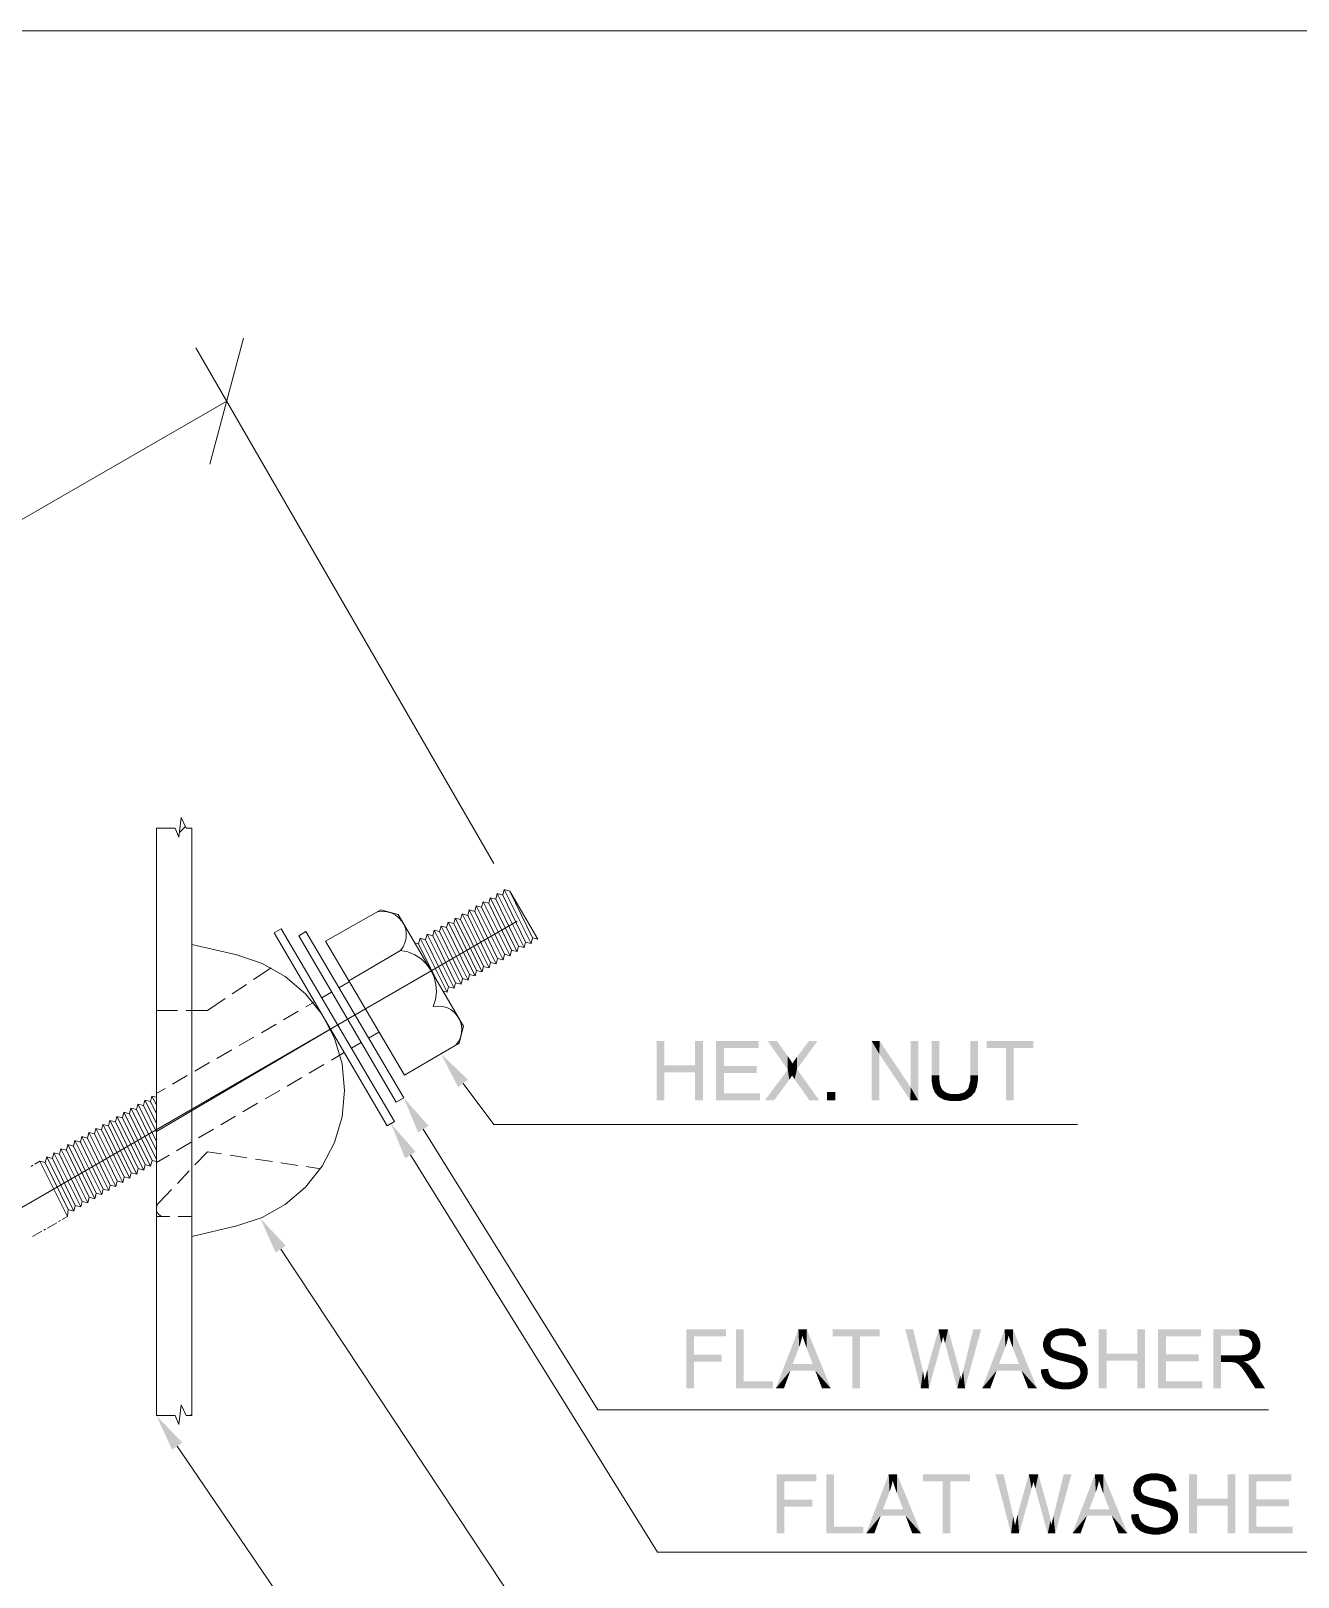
# Model space of a CAD drawing. Header units: millimetres. Extents: x 2 to 579, y 1 to 405.
# Drawn here: x 185.18 to 203.71, y 131.09 to 153.69 of the extents above; entities that cross this region are included whole.
import ezdxf

# ---------------------------------------------------------------- set-up
doc = ezdxf.new("R2010")
doc.units = ezdxf.units.MM
doc.linetypes.add('XKITLINE00', pattern=[0])
doc.layers.add('LinkedObject', color=7, linetype='Continuous', lineweight=0)

# ---------------------------------------------------------------- blocks, each defined once
blk = doc.blocks.new('*A4')
at = {"layer": 'LinkedObject'}
for color, points in [(7, [(194.441, 138.57), (194.327, 138.061), (194.327, 138.925)]), (7, [(194.441, 138.57), (194.327, 138.925), (194.441, 138.925)]), (7, [(195.005, 138.925), (194.891, 138.57), (194.891, 138.925)]), (7, [(194.891, 138.468), (194.891, 138.57), (195.005, 138.925)]), (7, [(194.891, 138.468), (195.005, 138.925), (195.005, 138.061)]), (7, [(195.311, 138.559), (195.197, 138.061), (195.197, 138.925)]), (7, [(195.311, 138.559), (195.197, 138.925), (195.311, 138.824)]), (7, [(195.821, 138.824), (195.197, 138.925), (195.821, 138.925)]), (7, [(195.311, 138.824), (195.197, 138.925), (195.821, 138.824)]), (7, [(196.088, 138.925), (196.245, 138.509), (195.951, 138.925)]), (7, [(196.245, 138.705), (196.245, 138.509), (196.088, 138.925)]), (7, [(196.38, 138.515), (196.381, 138.696), (196.679, 138.925)]), (7, [(196.679, 138.925), (196.381, 138.696), (196.555, 138.925)]), (7, [(197.472, 138.925), (197.582, 138.74), (197.472, 138.061)]), (7, [(197.582, 138.74), (197.472, 138.925), (197.59, 138.925)]), (7, [(197.582, 138.74), (197.59, 138.925), (198.035, 138.061)]), (7, [(198.035, 138.061), (197.59, 138.925), (198.043, 138.247)]), (7, [(198.152, 138.925), (198.043, 138.247), (198.043, 138.925)]), (7, [(198.152, 138.061), (198.043, 138.247), (198.152, 138.925)]), (7, [(198.461, 138.925), (198.347, 138.426), (198.347, 138.925)]), (7, [(198.461, 138.427), (198.347, 138.426), (198.461, 138.925)]), (7, [(199.026, 138.925), (198.912, 138.427), (198.912, 138.925)]), (7, [(199.026, 138.426), (198.912, 138.427), (199.026, 138.925)]), (7, [(199.151, 138.925), (199.435, 138.824), (199.151, 138.824)]), (7, [(199.549, 138.824), (199.435, 138.824), (199.151, 138.925)]), (7, [(199.549, 138.824), (199.151, 138.925), (199.835, 138.925)]), (7, [(199.435, 138.061), (199.549, 138.824), (199.549, 138.061)]), (7, [(199.435, 138.824), (199.549, 138.824), (199.435, 138.061)]), (7, [(199.549, 138.824), (199.835, 138.925), (199.835, 138.824)]), (6, [(191.57, 138.36), (191.426, 138.252), (191.176, 138.739)]), (7, [(196.27, 138.67), (196.245, 138.509), (196.245, 138.705)]), (7, [(196.304, 138.617), (196.245, 138.509), (196.27, 138.67)]), (7, [(196.314, 138.599), (196.245, 138.509), (196.304, 138.617)]), (7, [(196.245, 138.509), (196.314, 138.599), (196.38, 138.515)]), (7, [(196.328, 138.622), (196.38, 138.515), (196.314, 138.599)]), (7, [(196.362, 138.67), (196.38, 138.515), (196.328, 138.622)]), (7, [(196.381, 138.696), (196.38, 138.515), (196.362, 138.67)]), (7, [(197.472, 138.061), (197.582, 138.74), (197.582, 138.061)]), (7, [(194.441, 138.468), (194.327, 138.061), (194.441, 138.57)]), (7, [(194.327, 138.061), (194.441, 138.468), (194.441, 138.061)]), (7, [(194.441, 138.57), (194.891, 138.468), (194.441, 138.468)]), (7, [(194.891, 138.57), (194.891, 138.468), (194.441, 138.57)]), (7, [(194.891, 138.468), (195.005, 138.061), (194.891, 138.061)]), (7, [(195.311, 138.457), (195.197, 138.061), (195.311, 138.559)]), (7, [(195.311, 138.163), (195.197, 138.061), (195.311, 138.457)]), (7, [(195.789, 138.457), (195.311, 138.559), (195.789, 138.559)]), (7, [(195.311, 138.457), (195.311, 138.559), (195.789, 138.457)]), (7, [(196.245, 138.509), (196.267, 138.361), (195.911, 138.061)]), (7, [(195.911, 138.061), (196.267, 138.361), (196.048, 138.061)]), (7, [(196.38, 138.515), (196.308, 138.423), (196.245, 138.509)]), (7, [(196.267, 138.361), (196.245, 138.509), (196.273, 138.37)]), (7, [(196.273, 138.37), (196.245, 138.509), (196.294, 138.401)]), (7, [(196.294, 138.401), (196.245, 138.509), (196.308, 138.423)]), (7, [(196.308, 138.423), (196.38, 138.515), (196.317, 138.409)]), (7, [(196.317, 138.409), (196.38, 138.515), (196.335, 138.382)]), (7, [(196.335, 138.382), (196.38, 138.515), (196.344, 138.369)]), (7, [(196.344, 138.369), (196.38, 138.515), (196.561, 138.061)]), (7, [(196.561, 138.061), (196.38, 138.515), (196.703, 138.061)]), (7, [(198.461, 138.427), (198.347, 138.358), (198.347, 138.426)]), (7, [(198.461, 138.37), (198.347, 138.358), (198.461, 138.427)]), (7, [(198.461, 138.37), (198.38, 138.21), (198.347, 138.358)]), (7, [(198.347, 138.358), (198.38, 138.21), (198.363, 138.249)]), (7, [(198.471, 138.287), (198.38, 138.21), (198.461, 138.37)]), (7, [(198.885, 138.235), (199.026, 138.426), (198.996, 138.219)]), (7, [(198.912, 138.345), (199.026, 138.426), (198.885, 138.235)]), (7, [(199.026, 138.426), (198.912, 138.345), (198.912, 138.427)]), (7, [(198.996, 138.219), (199.026, 138.426), (199.011, 138.258)]), (7, [(199.011, 138.258), (199.026, 138.426), (199.026, 138.361)]), (7, [(195.197, 138.061), (195.311, 138.163), (195.841, 138.061)]), (7, [(195.841, 138.061), (195.311, 138.163), (195.841, 138.163)]), (7, [(196.941, 138.182), (196.82, 138.061), (196.82, 138.182)]), (7, [(196.941, 138.061), (196.82, 138.061), (196.941, 138.182)]), (7, [(198.043, 138.247), (198.152, 138.061), (198.035, 138.061)]), (7, [(198.38, 138.21), (198.471, 138.287), (198.482, 138.261)]), (7, [(198.492, 138.234), (198.38, 138.21), (198.482, 138.261)]), (7, [(198.492, 138.234), (198.49, 138.089), (198.38, 138.21)]), (7, [(198.38, 138.21), (198.49, 138.089), (198.396, 138.17)]), (7, [(198.396, 138.17), (198.49, 138.089), (198.451, 138.11)]), (7, [(198.528, 138.193), (198.49, 138.089), (198.492, 138.234)]), (7, [(198.49, 138.089), (198.528, 138.193), (198.554, 138.179)]), (7, [(198.579, 138.164), (198.49, 138.089), (198.554, 138.179)]), (7, [(198.579, 138.164), (198.688, 138.047), (198.49, 138.089)]), (7, [(198.641, 138.15), (198.688, 138.047), (198.579, 138.164)]), (7, [(198.688, 138.047), (198.641, 138.15), (198.678, 138.15)]), (7, [(198.741, 138.15), (198.688, 138.047), (198.678, 138.15)]), (7, [(198.688, 138.047), (198.741, 138.15), (198.751, 138.047)]), (7, [(198.89, 138.095), (198.741, 138.15), (198.831, 138.178)]), (7, [(198.852, 138.071), (198.741, 138.15), (198.89, 138.095)]), (7, [(198.751, 138.047), (198.741, 138.15), (198.852, 138.071)]), (7, [(198.858, 138.207), (198.928, 138.119), (198.831, 138.178)]), (7, [(198.831, 138.178), (198.928, 138.119), (198.89, 138.095)]), (7, [(198.996, 138.219), (198.858, 138.207), (198.885, 138.235)]), (7, [(198.982, 138.181), (198.858, 138.207), (198.996, 138.219)]), (7, [(198.928, 138.119), (198.858, 138.207), (198.982, 138.181)]), (6, [(190.992, 137.686), (190.84, 137.591), (190.631, 138.097)]), (7, [(198.49, 138.089), (198.688, 138.047), (198.528, 138.068)]), (7, [(198.528, 138.068), (198.688, 138.047), (198.628, 138.047)]), (6, [(190.805, 137.307), (190.652, 137.212), (190.443, 137.718)]), (6, [(188.907, 135.934), (188.757, 135.834), (188.534, 136.334)]), (7, [(194.876, 134.342), (194.762, 133.847), (194.762, 134.711)]), (7, [(194.876, 134.342), (194.762, 134.711), (194.876, 134.609)]), (7, [(195.344, 134.609), (194.762, 134.711), (195.344, 134.711)]), (7, [(194.876, 134.609), (194.762, 134.711), (195.344, 134.609)]), (7, [(195.602, 134.711), (195.488, 133.847), (195.488, 134.711)]), (7, [(195.602, 133.949), (195.488, 133.847), (195.602, 134.711)]), (7, [(196.401, 134.711), (196.412, 134.455), (196.069, 133.847)]), (7, [(196.412, 134.455), (196.401, 134.711), (196.427, 134.496)]), (7, [(196.427, 134.496), (196.401, 134.711), (196.45, 134.579)]), (7, [(196.45, 134.579), (196.401, 134.711), (196.459, 134.621)]), (7, [(196.524, 134.711), (196.459, 134.621), (196.401, 134.711)]), (7, [(196.459, 134.621), (196.524, 134.711), (196.469, 134.585)]), (7, [(196.469, 134.585), (196.524, 134.711), (196.5, 134.496)]), (7, [(196.5, 134.496), (196.524, 134.711), (196.52, 134.441)]), (7, [(196.52, 134.441), (196.524, 134.711), (196.61, 134.203)]), (7, [(196.61, 134.203), (196.524, 134.711), (196.646, 134.109)]), (7, [(196.646, 134.109), (196.524, 134.711), (196.876, 133.847)]), (7, [(196.903, 134.711), (197.187, 134.609), (196.903, 134.609)]), (7, [(197.301, 134.609), (197.187, 134.609), (196.903, 134.711)]), (7, [(197.301, 134.609), (196.903, 134.711), (197.587, 134.711)]), (7, [(197.187, 133.847), (197.301, 134.609), (197.301, 133.847)]), (7, [(197.187, 134.609), (197.301, 134.609), (197.187, 133.847)]), (7, [(197.301, 134.609), (197.587, 134.711), (197.587, 134.609)]), (7, [(198.079, 134.711), (198.189, 133.847), (197.962, 134.711)]), (7, [(198.21, 134.145), (198.189, 133.847), (198.079, 134.711)]), (7, [(198.45, 134.711), (198.49, 134.505), (198.285, 134.128)]), (7, [(198.285, 134.128), (198.49, 134.505), (198.308, 133.847)]), (7, [(198.49, 134.505), (198.45, 134.711), (198.495, 134.526)]), (7, [(198.495, 134.526), (198.45, 134.711), (198.509, 134.577)]), (7, [(198.509, 134.577), (198.45, 134.711), (198.516, 134.607)]), (7, [(198.588, 134.711), (198.516, 134.607), (198.45, 134.711)]), (7, [(198.516, 134.607), (198.588, 134.711), (198.518, 134.597)]), (7, [(198.518, 134.597), (198.588, 134.711), (198.532, 134.547)]), (7, [(198.532, 134.547), (198.588, 134.711), (198.544, 134.505)]), (7, [(198.544, 134.505), (198.588, 134.711), (198.711, 134.274)]), (7, [(198.711, 134.274), (198.724, 133.847), (198.544, 134.505)]), (7, [(199.072, 134.711), (198.822, 134.156), (198.957, 134.711)]), (7, [(198.836, 133.847), (198.822, 134.156), (199.072, 134.711)]), (7, [(199.416, 134.711), (199.427, 134.455), (199.084, 133.847)]), (7, [(199.427, 134.455), (199.416, 134.711), (199.442, 134.496)]), (7, [(199.442, 134.496), (199.416, 134.711), (199.465, 134.579)]), (7, [(199.465, 134.579), (199.416, 134.711), (199.474, 134.621)]), (7, [(199.539, 134.711), (199.474, 134.621), (199.416, 134.711)]), (7, [(199.474, 134.621), (199.539, 134.711), (199.484, 134.585)]), (7, [(199.484, 134.585), (199.539, 134.711), (199.515, 134.496)]), (7, [(199.515, 134.496), (199.539, 134.711), (199.535, 134.441)]), (7, [(199.535, 134.441), (199.539, 134.711), (199.626, 134.203)]), (7, [(199.626, 134.203), (199.539, 134.711), (199.661, 134.109)]), (7, [(199.661, 134.109), (199.539, 134.711), (199.891, 133.847)]), (7, [(200.014, 134.61), (199.977, 134.488), (199.996, 134.582)]), (7, [(200.111, 134.568), (199.977, 134.488), (200.014, 134.61)]), (7, [(199.996, 134.582), (199.977, 134.488), (199.977, 134.521)]), (7, [(200.087, 134.522), (199.977, 134.488), (200.111, 134.568)]), (7, [(199.977, 134.488), (200.087, 134.522), (200.087, 134.495)]), (7, [(200.033, 134.639), (200.134, 134.587), (200.014, 134.61)]), (7, [(200.014, 134.61), (200.134, 134.587), (200.111, 134.568)]), (7, [(200.087, 134.682), (200.134, 134.587), (200.033, 134.639)]), (7, [(200.158, 134.606), (200.087, 134.682), (200.123, 134.697)]), (7, [(200.134, 134.587), (200.087, 134.682), (200.158, 134.606)]), (7, [(200.158, 134.711), (200.234, 134.625), (200.123, 134.697)]), (7, [(200.123, 134.697), (200.234, 134.625), (200.158, 134.606)]), (7, [(200.237, 134.726), (200.234, 134.625), (200.158, 134.711)]), (7, [(200.281, 134.726), (200.234, 134.625), (200.237, 134.726)]), (7, [(200.234, 134.625), (200.281, 134.726), (200.285, 134.625)]), (7, [(200.281, 134.726), (200.335, 134.625), (200.285, 134.625)]), (7, [(200.414, 134.711), (200.281, 134.726), (200.329, 134.726)]), (7, [(200.45, 134.695), (200.281, 134.726), (200.414, 134.711)]), (7, [(200.41, 134.604), (200.281, 134.726), (200.45, 134.695)]), (7, [(200.335, 134.625), (200.281, 134.726), (200.41, 134.604)]), (7, [(200.45, 134.695), (200.436, 134.583), (200.41, 134.604)]), (7, [(200.487, 134.68), (200.436, 134.583), (200.45, 134.695)]), (7, [(200.436, 134.583), (200.487, 134.68), (200.461, 134.562)]), (7, [(200.461, 134.562), (200.487, 134.68), (200.563, 134.604)]), (7, [(200.563, 134.604), (200.491, 134.5), (200.461, 134.562)]), (7, [(200.563, 134.604), (200.487, 134.68), (200.543, 134.634)]), (7, [(200.583, 134.574), (200.491, 134.5), (200.563, 134.604)]), (7, [(200.604, 134.506), (200.491, 134.5), (200.583, 134.574)]), (7, [(200.605, 134.468), (200.491, 134.5), (200.604, 134.506)]), (7, [(200.905, 134.356), (200.791, 133.847), (200.791, 134.711)]), (7, [(200.905, 134.356), (200.791, 134.711), (200.905, 134.711)]), (7, [(201.469, 134.711), (201.354, 134.356), (201.354, 134.711)]), (7, [(201.354, 134.254), (201.354, 134.356), (201.469, 134.711)]), (7, [(201.354, 134.254), (201.469, 134.711), (201.469, 133.847)]), (7, [(201.774, 134.345), (201.66, 133.847), (201.66, 134.711)]), (7, [(201.774, 134.345), (201.66, 134.711), (201.774, 134.609)]), (7, [(202.285, 134.609), (201.66, 134.711), (202.285, 134.711)]), (7, [(201.774, 134.609), (201.66, 134.711), (202.285, 134.609)]), (7, [(202.579, 134.33), (202.465, 133.847), (202.465, 134.711)]), (7, [(202.465, 134.711), (202.579, 134.616), (202.579, 134.33)]), (7, [(202.852, 134.616), (202.465, 134.711), (202.847, 134.711)]), (7, [(202.579, 134.616), (202.465, 134.711), (202.852, 134.616)]), (7, [(202.847, 134.711), (202.9, 134.616), (202.852, 134.616)]), (7, [(202.992, 134.7), (202.847, 134.711), (202.905, 134.711)]), (7, [(203.022, 134.688), (202.847, 134.711), (202.992, 134.7)]), (7, [(202.97, 134.597), (202.847, 134.711), (203.022, 134.688)]), (7, [(202.9, 134.616), (202.847, 134.711), (202.97, 134.597)]), (7, [(203.022, 134.688), (202.992, 134.577), (202.97, 134.597)]), (7, [(203.052, 134.677), (202.992, 134.577), (203.022, 134.688)]), (7, [(202.992, 134.577), (203.052, 134.677), (203.014, 134.557)]), (7, [(203.014, 134.557), (203.052, 134.677), (203.118, 134.606)]), (7, [(203.118, 134.606), (203.037, 134.507), (203.014, 134.557)]), (7, [(203.136, 134.576), (203.037, 134.507), (203.118, 134.606)]), (7, [(203.154, 134.511), (203.037, 134.507), (203.136, 134.576)]), (7, [(203.154, 134.476), (203.037, 134.507), (203.154, 134.511)]), (7, [(203.037, 134.507), (203.154, 134.476), (203.037, 134.476)]), (7, [(203.118, 134.606), (203.052, 134.677), (203.1, 134.635)]), (7, [(194.876, 134.24), (194.762, 133.847), (194.876, 134.342)]), (7, [(195.281, 134.24), (194.876, 134.342), (195.281, 134.342)]), (7, [(194.876, 134.24), (194.876, 134.342), (195.281, 134.24)]), (7, [(196.069, 133.847), (196.412, 134.455), (196.317, 134.203)]), (7, [(199.084, 133.847), (199.427, 134.455), (199.332, 134.203)]), (7, [(200.087, 134.472), (199.977, 134.488), (200.087, 134.495)]), (7, [(199.977, 134.488), (200.087, 134.472), (199.977, 134.458)]), (7, [(199.977, 134.458), (200.087, 134.472), (199.992, 134.404)]), (7, [(199.992, 134.404), (200.087, 134.472), (200.007, 134.38)]), (7, [(200.007, 134.38), (200.087, 134.472), (200.104, 134.434)]), (7, [(200.104, 134.434), (200.069, 134.316), (200.007, 134.38)]), (7, [(200.007, 134.38), (200.069, 134.316), (200.023, 134.356)]), (7, [(200.121, 134.419), (200.069, 134.316), (200.104, 134.434)]), (7, [(200.069, 134.316), (200.121, 134.419), (200.099, 134.3)]), (7, [(200.099, 134.3), (200.121, 134.419), (200.137, 134.404)]), (7, [(200.099, 134.3), (200.137, 134.404), (200.123, 134.287)]), (7, [(200.123, 134.287), (200.137, 134.404), (200.207, 134.26)]), (7, [(200.207, 134.26), (200.137, 134.404), (200.223, 134.373)]), (7, [(200.207, 134.26), (200.223, 134.373), (200.266, 134.246)]), (7, [(200.266, 134.246), (200.223, 134.373), (200.293, 134.357)]), (7, [(200.266, 134.246), (200.293, 134.357), (200.325, 134.231)]), (7, [(200.325, 134.231), (200.293, 134.357), (200.362, 134.341)]), (7, [(200.325, 134.231), (200.362, 134.341), (200.402, 134.21)]), (7, [(200.402, 134.21), (200.362, 134.341), (200.42, 134.204)]), (7, [(200.42, 134.204), (200.362, 134.341), (200.447, 134.193)]), (7, [(200.458, 134.314), (200.447, 134.193), (200.362, 134.341)]), (7, [(200.484, 134.302), (200.447, 134.193), (200.458, 134.314)]), (7, [(200.447, 134.193), (200.484, 134.302), (200.486, 134.168)]), (7, [(200.486, 134.168), (200.484, 134.302), (200.522, 134.285)]), (7, [(200.486, 134.168), (200.522, 134.285), (200.498, 134.153)]), (7, [(200.491, 134.5), (200.605, 134.468), (200.496, 134.459)]), (7, [(200.498, 134.153), (200.522, 134.285), (200.51, 134.137)]), (7, [(200.522, 134.285), (200.595, 134.214), (200.51, 134.137)]), (7, [(200.595, 134.214), (200.522, 134.285), (200.577, 134.241)]), (7, [(200.905, 134.254), (200.791, 133.847), (200.905, 134.356)]), (7, [(200.905, 134.356), (201.354, 134.254), (200.905, 134.254)]), (7, [(201.354, 134.356), (201.354, 134.254), (200.905, 134.356)]), (7, [(201.774, 134.243), (201.66, 133.847), (201.774, 134.345)]), (7, [(202.253, 134.243), (201.774, 134.345), (202.253, 134.345)]), (7, [(201.774, 134.243), (201.774, 134.345), (202.253, 134.243)]), (7, [(202.579, 134.33), (202.579, 134.231), (202.465, 133.847)]), (7, [(202.711, 134.231), (202.579, 134.33), (202.824, 134.33)]), (7, [(202.579, 134.231), (202.579, 134.33), (202.711, 134.231)]), (7, [(202.711, 134.231), (202.824, 134.33), (202.733, 134.231)]), (7, [(202.733, 134.231), (202.824, 134.33), (202.765, 134.229)]), (7, [(202.765, 134.229), (202.824, 134.33), (202.775, 134.227)]), (7, [(202.775, 134.227), (202.824, 134.33), (202.788, 134.224)]), (7, [(202.788, 134.224), (202.824, 134.33), (202.814, 134.212)]), (7, [(202.814, 134.212), (202.824, 134.33), (202.863, 134.33)]), (7, [(202.814, 134.212), (202.863, 134.33), (202.827, 134.204)]), (7, [(202.863, 134.33), (202.911, 134.241), (202.827, 134.204)]), (7, [(202.924, 134.339), (202.911, 134.241), (202.863, 134.33)]), (7, [(202.911, 134.241), (202.924, 134.339), (202.973, 134.249)]), (7, [(202.947, 134.347), (203.095, 134.321), (202.924, 134.339)]), (7, [(203.065, 134.289), (202.924, 134.339), (203.095, 134.321)]), (7, [(202.973, 134.249), (202.924, 134.339), (203.065, 134.289)]), (7, [(202.969, 134.355), (203.095, 134.321), (202.947, 134.347)]), (7, [(203.095, 134.321), (202.969, 134.355), (203.002, 134.381)]), (7, [(203.014, 134.399), (203.095, 134.321), (203.002, 134.381)]), (7, [(203.025, 134.416), (203.095, 134.321), (203.014, 134.399)]), (7, [(203.025, 134.416), (203.154, 134.476), (203.095, 134.321)]), (7, [(203.037, 134.455), (203.154, 134.476), (203.025, 134.416)]), (7, [(203.154, 134.476), (203.037, 134.455), (203.037, 134.476)]), (7, [(203.095, 134.321), (203.154, 134.476), (203.124, 134.352)]), (7, [(203.124, 134.352), (203.154, 134.476), (203.154, 134.43)]), (7, [(194.762, 133.847), (194.876, 134.24), (194.876, 133.847)]), (7, [(196.284, 134.109), (196.069, 133.847), (196.317, 134.203)]), (7, [(196.069, 133.847), (196.284, 134.109), (196.189, 133.847)]), (7, [(196.317, 134.203), (196.646, 134.109), (196.284, 134.109)]), (7, [(196.61, 134.203), (196.646, 134.109), (196.317, 134.203)]), (7, [(196.646, 134.109), (196.876, 133.847), (196.746, 133.847)]), (7, [(198.221, 134.1), (198.189, 133.847), (198.21, 134.145)]), (7, [(198.239, 134.012), (198.189, 133.847), (198.221, 134.1)]), (7, [(198.283, 134.117), (198.308, 133.847), (198.263, 134.037)]), (7, [(198.285, 134.128), (198.308, 133.847), (198.283, 134.117)]), (7, [(198.734, 134.192), (198.724, 133.847), (198.711, 134.274)]), (7, [(198.768, 134.04), (198.724, 133.847), (198.734, 134.192)]), (7, [(198.809, 134.103), (198.836, 133.847), (198.787, 134.009)]), (7, [(198.822, 134.156), (198.836, 133.847), (198.809, 134.103)]), (7, [(199.3, 134.109), (199.084, 133.847), (199.332, 134.203)]), (7, [(199.084, 133.847), (199.3, 134.109), (199.205, 133.847)]), (7, [(199.332, 134.203), (199.661, 134.109), (199.3, 134.109)]), (7, [(199.626, 134.203), (199.661, 134.109), (199.332, 134.203)]), (7, [(199.661, 134.109), (199.891, 133.847), (199.761, 133.847)]), (7, [(200.057, 134.102), (199.945, 134.125), (200.053, 134.134)]), (7, [(199.945, 134.125), (199.993, 133.97), (199.946, 134.082)]), (7, [(200.057, 134.102), (199.993, 133.97), (199.945, 134.125)]), (7, [(199.946, 134.082), (199.993, 133.97), (199.97, 134.004)]), (7, [(200.075, 134.049), (199.993, 133.97), (200.057, 134.102)]), (7, [(200.509, 134.025), (200.631, 134.091), (200.612, 133.992)]), (7, [(200.522, 134.062), (200.631, 134.091), (200.509, 134.025)]), (7, [(200.51, 134.137), (200.595, 134.214), (200.522, 134.102)]), (7, [(200.522, 134.102), (200.595, 134.214), (200.613, 134.187)]), (7, [(200.522, 134.102), (200.613, 134.187), (200.522, 134.082)]), (7, [(200.522, 134.082), (200.613, 134.187), (200.522, 134.062)]), (7, [(200.613, 134.187), (200.631, 134.091), (200.522, 134.062)]), (7, [(200.612, 133.992), (200.631, 134.091), (200.631, 134.057)]), (7, [(200.631, 134.091), (200.613, 134.187), (200.631, 134.126)]), (7, [(200.791, 133.847), (200.905, 134.254), (200.905, 133.847)]), (7, [(201.354, 134.254), (201.469, 133.847), (201.354, 133.847)]), (7, [(201.774, 133.949), (201.66, 133.847), (201.774, 134.243)]), (7, [(202.465, 133.847), (202.579, 134.231), (202.579, 133.847)]), (7, [(202.827, 134.204), (202.911, 134.241), (202.84, 134.196)]), (7, [(202.911, 134.241), (202.869, 134.167), (202.84, 134.196)]), (7, [(202.934, 134.23), (202.869, 134.167), (202.911, 134.241)]), (7, [(202.869, 134.167), (202.934, 134.23), (202.885, 134.146)]), (7, [(202.885, 134.146), (202.934, 134.23), (202.901, 134.126)]), (7, [(202.901, 134.126), (202.934, 134.23), (202.98, 134.198)]), (7, [(202.98, 134.198), (202.942, 134.066), (202.901, 134.126)]), (7, [(202.98, 134.198), (202.934, 134.23), (202.968, 134.208)]), (7, [(203.005, 134.175), (202.942, 134.066), (202.98, 134.198)]), (7, [(203.052, 134.117), (202.942, 134.066), (203.005, 134.175)]), (7, [(202.942, 134.066), (203.052, 134.117), (202.967, 134.027)]), (7, [(202.967, 134.027), (203.052, 134.117), (203.075, 134.083)]), (7, [(202.967, 134.027), (203.075, 134.083), (203.081, 133.847)]), (7, [(203.081, 133.847), (203.075, 134.083), (203.224, 133.847)]), (7, [(195.488, 133.847), (195.602, 133.949), (196.027, 133.847)]), (7, [(196.027, 133.847), (195.602, 133.949), (196.027, 133.949)]), (7, [(198.246, 133.968), (198.189, 133.847), (198.239, 134.012)]), (7, [(198.246, 133.968), (198.308, 133.847), (198.189, 133.847)]), (7, [(198.263, 134.037), (198.308, 133.847), (198.246, 133.968)]), (7, [(198.778, 133.968), (198.724, 133.847), (198.768, 134.04)]), (7, [(198.778, 133.968), (198.836, 133.847), (198.724, 133.847)]), (7, [(198.787, 134.009), (198.836, 133.847), (198.778, 133.968)]), (7, [(199.993, 133.97), (200.075, 134.049), (200.015, 133.935)]), (7, [(200.015, 133.935), (200.075, 134.049), (200.077, 133.884)]), (7, [(200.089, 134.028), (200.077, 133.884), (200.075, 134.049)]), (7, [(200.103, 134.007), (200.077, 133.884), (200.089, 134.028)]), (7, [(200.103, 134.007), (200.117, 133.867), (200.077, 133.884)]), (7, [(200.146, 133.973), (200.117, 133.867), (200.103, 134.007)]), (7, [(200.117, 133.867), (200.146, 133.973), (200.156, 133.85)]), (7, [(200.175, 133.96), (200.156, 133.85), (200.146, 133.973)]), (7, [(200.205, 133.948), (200.156, 133.85), (200.175, 133.96)]), (7, [(200.205, 133.948), (200.254, 133.833), (200.156, 133.85)]), (7, [(200.271, 133.935), (200.254, 133.833), (200.205, 133.948)]), (7, [(200.271, 133.935), (200.313, 133.833), (200.254, 133.833)]), (7, [(200.308, 133.935), (200.313, 133.833), (200.271, 133.935)]), (7, [(200.308, 133.935), (200.359, 133.833), (200.313, 133.833)]), (7, [(200.34, 133.935), (200.359, 133.833), (200.308, 133.935)]), (7, [(200.398, 133.944), (200.479, 133.867), (200.34, 133.935)]), (7, [(200.34, 133.935), (200.479, 133.867), (200.359, 133.833)]), (7, [(200.359, 133.833), (200.479, 133.867), (200.442, 133.85)]), (7, [(200.423, 133.954), (200.572, 133.931), (200.398, 133.944)]), (7, [(200.516, 133.884), (200.398, 133.944), (200.572, 133.931)]), (7, [(200.479, 133.867), (200.398, 133.944), (200.516, 133.884)]), (7, [(200.448, 133.964), (200.572, 133.931), (200.423, 133.954)]), (7, [(200.485, 133.991), (200.592, 133.961), (200.448, 133.964)]), (7, [(200.448, 133.964), (200.592, 133.961), (200.572, 133.931)]), (7, [(200.497, 134.008), (200.612, 133.992), (200.485, 133.991)]), (7, [(200.592, 133.961), (200.485, 133.991), (200.612, 133.992)]), (7, [(200.509, 134.025), (200.612, 133.992), (200.497, 134.008)]), (7, [(201.66, 133.847), (201.774, 133.949), (202.305, 133.847)]), (7, [(202.305, 133.847), (201.774, 133.949), (202.305, 133.949)]), (6, [(187.393, 133.055), (187.244, 132.953), (187.014, 133.45)]), (7, [(196.197, 132.22), (196.083, 131.726), (196.083, 132.59)]), (7, [(196.197, 132.22), (196.083, 132.59), (196.197, 132.488)]), (7, [(196.665, 132.488), (196.083, 132.59), (196.665, 132.59)]), (7, [(196.197, 132.488), (196.083, 132.59), (196.665, 132.488)]), (7, [(196.923, 132.59), (196.808, 131.726), (196.808, 132.59)]), (7, [(196.923, 131.828), (196.808, 131.726), (196.923, 132.59)]), (7, [(197.721, 132.59), (197.733, 132.334), (197.389, 131.726)]), (7, [(197.733, 132.334), (197.721, 132.59), (197.747, 132.375)]), (7, [(197.747, 132.375), (197.721, 132.59), (197.771, 132.457)]), (7, [(197.771, 132.457), (197.721, 132.59), (197.779, 132.499)]), (7, [(197.844, 132.59), (197.779, 132.499), (197.721, 132.59)]), (7, [(197.779, 132.499), (197.844, 132.59), (197.79, 132.464)]), (7, [(197.79, 132.464), (197.844, 132.59), (197.82, 132.374)]), (7, [(197.82, 132.374), (197.844, 132.59), (197.84, 132.319)]), (7, [(197.84, 132.319), (197.844, 132.59), (197.931, 132.081)]), (7, [(197.931, 132.081), (197.844, 132.59), (197.966, 131.988)]), (7, [(197.966, 131.988), (197.844, 132.59), (198.197, 131.726)]), (7, [(198.224, 132.59), (198.508, 132.488), (198.224, 132.488)]), (7, [(198.622, 132.488), (198.508, 132.488), (198.224, 132.59)]), (7, [(198.622, 132.488), (198.224, 132.59), (198.908, 132.59)]), (7, [(198.508, 131.726), (198.622, 132.488), (198.622, 131.726)]), (7, [(198.508, 132.488), (198.622, 132.488), (198.508, 131.726)]), (7, [(198.622, 132.488), (198.908, 132.59), (198.908, 132.488)]), (7, [(199.4, 132.59), (199.51, 131.726), (199.282, 132.59)]), (7, [(199.531, 132.023), (199.51, 131.726), (199.4, 132.59)]), (7, [(199.77, 132.59), (199.81, 132.384), (199.606, 132.006)]), (7, [(199.81, 132.384), (199.77, 132.59), (199.816, 132.405)]), (7, [(199.816, 132.405), (199.77, 132.59), (199.829, 132.456)]), (7, [(199.829, 132.456), (199.77, 132.59), (199.836, 132.486)]), (7, [(199.908, 132.59), (199.836, 132.486), (199.77, 132.59)]), (7, [(199.836, 132.486), (199.908, 132.59), (199.839, 132.476)]), (7, [(199.839, 132.476), (199.908, 132.59), (199.853, 132.425)]), (7, [(199.853, 132.425), (199.908, 132.59), (199.864, 132.384)]), (7, [(199.864, 132.384), (199.908, 132.59), (200.031, 132.152)]), (7, [(200.392, 132.59), (200.142, 132.034), (200.278, 132.59)]), (7, [(200.156, 131.726), (200.142, 132.034), (200.392, 132.59)]), (7, [(200.736, 132.59), (200.748, 132.334), (200.405, 131.726)]), (7, [(200.748, 132.334), (200.736, 132.59), (200.763, 132.375)]), (7, [(200.763, 132.375), (200.736, 132.59), (200.786, 132.457)]), (7, [(200.786, 132.457), (200.736, 132.59), (200.795, 132.499)]), (7, [(200.86, 132.59), (200.795, 132.499), (200.736, 132.59)]), (7, [(200.795, 132.499), (200.86, 132.59), (200.805, 132.464)]), (7, [(200.805, 132.464), (200.86, 132.59), (200.835, 132.374)]), (7, [(200.835, 132.374), (200.86, 132.59), (200.856, 132.319)]), (7, [(200.856, 132.319), (200.86, 132.59), (200.946, 132.081)]), (7, [(200.946, 132.081), (200.86, 132.59), (200.982, 131.988)]), (7, [(200.982, 131.988), (200.86, 132.59), (201.212, 131.726)]), (7, [(201.335, 132.489), (201.298, 132.366), (201.316, 132.46)]), (7, [(201.431, 132.446), (201.298, 132.366), (201.335, 132.489)]), (7, [(201.353, 132.517), (201.455, 132.465), (201.335, 132.489)]), (7, [(201.335, 132.489), (201.455, 132.465), (201.431, 132.446)]), (7, [(201.408, 132.56), (201.455, 132.465), (201.353, 132.517)]), (7, [(201.479, 132.484), (201.408, 132.56), (201.443, 132.575)]), (7, [(201.455, 132.465), (201.408, 132.56), (201.479, 132.484)]), (7, [(201.479, 132.59), (201.554, 132.503), (201.443, 132.575)]), (7, [(201.443, 132.575), (201.554, 132.503), (201.479, 132.484)]), (7, [(201.558, 132.605), (201.554, 132.503), (201.479, 132.59)]), (7, [(201.602, 132.605), (201.554, 132.503), (201.558, 132.605)]), (7, [(201.554, 132.503), (201.602, 132.605), (201.606, 132.503)]), (7, [(201.602, 132.605), (201.656, 132.503), (201.606, 132.503)]), (7, [(201.734, 132.589), (201.602, 132.605), (201.65, 132.605)]), (7, [(201.771, 132.574), (201.602, 132.605), (201.734, 132.589)]), (7, [(201.731, 132.482), (201.602, 132.605), (201.771, 132.574)]), (7, [(201.656, 132.503), (201.602, 132.605), (201.731, 132.482)]), (7, [(201.771, 132.574), (201.756, 132.462), (201.731, 132.482)]), (7, [(201.807, 132.558), (201.756, 132.462), (201.771, 132.574)]), (7, [(201.756, 132.462), (201.807, 132.558), (201.782, 132.441)]), (7, [(201.782, 132.441), (201.807, 132.558), (201.884, 132.482)]), (7, [(201.884, 132.482), (201.812, 132.379), (201.782, 132.441)]), (7, [(201.884, 132.482), (201.807, 132.558), (201.864, 132.513)]), (7, [(201.903, 132.452), (201.812, 132.379), (201.884, 132.482)]), (7, [(202.226, 132.235), (202.112, 131.726), (202.112, 132.59)]), (7, [(202.226, 132.235), (202.112, 132.59), (202.226, 132.59)]), (7, [(202.789, 132.59), (202.675, 132.235), (202.675, 132.59)]), (7, [(202.675, 132.133), (202.675, 132.235), (202.789, 132.59)]), (7, [(202.675, 132.133), (202.789, 132.59), (202.789, 131.726)]), (7, [(203.095, 132.224), (202.981, 131.726), (202.981, 132.59)]), (7, [(203.095, 132.224), (202.981, 132.59), (203.095, 132.488)]), (7, [(203.606, 132.488), (202.981, 132.59), (203.606, 132.59)]), (7, [(203.095, 132.488), (202.981, 132.59), (203.606, 132.488)]), (7, [(197.389, 131.726), (197.733, 132.334), (197.637, 132.081)]), (7, [(199.606, 132.006), (199.81, 132.384), (199.628, 131.726)]), (7, [(200.031, 132.152), (200.045, 131.726), (199.864, 132.384)]), (7, [(200.405, 131.726), (200.748, 132.334), (200.653, 132.081)]), (7, [(201.316, 132.46), (201.298, 132.366), (201.298, 132.399)]), (7, [(201.408, 132.401), (201.298, 132.366), (201.431, 132.446)]), (7, [(201.298, 132.366), (201.408, 132.401), (201.408, 132.374)]), (7, [(201.408, 132.35), (201.298, 132.366), (201.408, 132.374)]), (7, [(201.298, 132.366), (201.408, 132.35), (201.298, 132.336)]), (7, [(201.298, 132.336), (201.408, 132.35), (201.313, 132.283)]), (7, [(201.313, 132.283), (201.408, 132.35), (201.328, 132.259)]), (7, [(201.328, 132.259), (201.408, 132.35), (201.424, 132.312)]), (7, [(201.424, 132.312), (201.389, 132.194), (201.328, 132.259)]), (7, [(201.328, 132.259), (201.389, 132.194), (201.343, 132.235)]), (7, [(201.441, 132.297), (201.389, 132.194), (201.424, 132.312)]), (7, [(201.389, 132.194), (201.441, 132.297), (201.42, 132.178)]), (7, [(201.42, 132.178), (201.441, 132.297), (201.458, 132.282)]), (7, [(201.42, 132.178), (201.458, 132.282), (201.444, 132.165)]), (7, [(201.444, 132.165), (201.458, 132.282), (201.527, 132.138)]), (7, [(201.527, 132.138), (201.458, 132.282), (201.544, 132.251)]), (7, [(201.527, 132.138), (201.544, 132.251), (201.587, 132.124)]), (7, [(201.587, 132.124), (201.544, 132.251), (201.613, 132.235)]), (7, [(201.924, 132.384), (201.812, 132.379), (201.903, 132.452)]), (7, [(201.926, 132.346), (201.812, 132.379), (201.924, 132.384)]), (7, [(201.812, 132.379), (201.926, 132.346), (201.816, 132.338)]), (7, [(196.197, 132.118), (196.083, 131.726), (196.197, 132.22)]), (7, [(196.083, 131.726), (196.197, 132.118), (196.197, 131.726)]), (7, [(196.602, 132.118), (196.197, 132.22), (196.602, 132.22)]), (7, [(196.197, 132.118), (196.197, 132.22), (196.602, 132.118)]), (7, [(197.605, 131.988), (197.389, 131.726), (197.637, 132.081)]), (7, [(197.637, 132.081), (197.966, 131.988), (197.605, 131.988)]), (7, [(197.931, 132.081), (197.966, 131.988), (197.637, 132.081)]), (7, [(199.541, 131.979), (199.51, 131.726), (199.531, 132.023)]), (7, [(200.054, 132.071), (200.045, 131.726), (200.031, 132.152)]), (7, [(200.088, 131.918), (200.045, 131.726), (200.054, 132.071)]), (7, [(200.142, 132.034), (200.156, 131.726), (200.129, 131.981)]), (7, [(200.62, 131.988), (200.405, 131.726), (200.653, 132.081)]), (7, [(200.653, 132.081), (200.982, 131.988), (200.62, 131.988)]), (7, [(200.946, 132.081), (200.982, 131.988), (200.653, 132.081)]), (7, [(201.587, 132.124), (201.613, 132.235), (201.646, 132.11)]), (7, [(201.646, 132.11), (201.613, 132.235), (201.683, 132.22)]), (7, [(201.646, 132.11), (201.683, 132.22), (201.723, 132.089)]), (7, [(201.723, 132.089), (201.683, 132.22), (201.74, 132.082)]), (7, [(201.74, 132.082), (201.683, 132.22), (201.767, 132.072)]), (7, [(201.779, 132.192), (201.767, 132.072), (201.683, 132.22)]), (7, [(201.805, 132.18), (201.767, 132.072), (201.779, 132.192)]), (7, [(201.767, 132.072), (201.805, 132.18), (201.806, 132.046)]), (7, [(201.806, 132.046), (201.805, 132.18), (201.842, 132.163)]), (7, [(201.806, 132.046), (201.842, 132.163), (201.818, 132.031)]), (7, [(201.818, 132.031), (201.842, 132.163), (201.83, 132.016)]), (7, [(201.842, 132.163), (201.916, 132.092), (201.83, 132.016)]), (7, [(201.83, 132.016), (201.916, 132.092), (201.842, 131.98)]), (7, [(201.916, 132.092), (201.842, 132.163), (201.898, 132.119)]), (7, [(201.842, 131.98), (201.916, 132.092), (201.934, 132.066)]), (7, [(201.842, 131.98), (201.934, 132.066), (201.842, 131.96)]), (7, [(201.842, 131.96), (201.934, 132.066), (201.842, 131.94)]), (7, [(201.934, 132.066), (201.952, 131.97), (201.842, 131.94)]), (7, [(201.952, 131.97), (201.934, 132.066), (201.952, 132.004)]), (7, [(202.226, 132.133), (202.112, 131.726), (202.226, 132.235)]), (7, [(202.112, 131.726), (202.226, 132.133), (202.226, 131.726)]), (7, [(202.226, 132.235), (202.675, 132.133), (202.226, 132.133)]), (7, [(202.675, 132.235), (202.675, 132.133), (202.226, 132.235)]), (7, [(202.675, 132.133), (202.789, 131.726), (202.675, 131.726)]), (7, [(203.095, 132.122), (202.981, 131.726), (203.095, 132.224)]), (7, [(203.095, 131.828), (202.981, 131.726), (203.095, 132.122)]), (7, [(203.574, 132.122), (203.095, 132.224), (203.574, 132.224)]), (7, [(203.095, 132.122), (203.095, 132.224), (203.574, 132.122)]), (7, [(196.808, 131.726), (196.923, 131.828), (197.348, 131.726)]), (7, [(197.348, 131.726), (196.923, 131.828), (197.348, 131.828)]), (7, [(197.389, 131.726), (197.605, 131.988), (197.51, 131.726)]), (7, [(197.966, 131.988), (198.197, 131.726), (198.066, 131.726)]), (7, [(199.559, 131.89), (199.51, 131.726), (199.541, 131.979)]), (7, [(199.567, 131.847), (199.51, 131.726), (199.559, 131.89)]), (7, [(199.567, 131.847), (199.628, 131.726), (199.51, 131.726)]), (7, [(199.584, 131.916), (199.628, 131.726), (199.567, 131.847)]), (7, [(199.603, 131.996), (199.628, 131.726), (199.584, 131.916)]), (7, [(199.606, 132.006), (199.628, 131.726), (199.603, 131.996)]), (7, [(200.099, 131.847), (200.045, 131.726), (200.088, 131.918)]), (7, [(200.099, 131.847), (200.156, 131.726), (200.045, 131.726)]), (7, [(200.107, 131.887), (200.156, 131.726), (200.099, 131.847)]), (7, [(200.129, 131.981), (200.156, 131.726), (200.107, 131.887)]), (7, [(200.405, 131.726), (200.62, 131.988), (200.525, 131.726)]), (7, [(200.982, 131.988), (201.212, 131.726), (201.082, 131.726)]), (7, [(201.378, 131.98), (201.266, 132.003), (201.374, 132.013)]), (7, [(201.266, 132.003), (201.313, 131.848), (201.267, 131.96)]), (7, [(201.378, 131.98), (201.313, 131.848), (201.266, 132.003)]), (7, [(201.267, 131.96), (201.313, 131.848), (201.291, 131.882)]), (7, [(201.395, 131.927), (201.313, 131.848), (201.378, 131.98)]), (7, [(201.313, 131.848), (201.395, 131.927), (201.336, 131.814)]), (7, [(201.336, 131.814), (201.395, 131.927), (201.398, 131.762)]), (7, [(201.409, 131.906), (201.398, 131.762), (201.395, 131.927)]), (7, [(201.423, 131.885), (201.398, 131.762), (201.409, 131.906)]), (7, [(201.423, 131.885), (201.437, 131.745), (201.398, 131.762)]), (7, [(201.467, 131.852), (201.437, 131.745), (201.423, 131.885)]), (7, [(201.437, 131.745), (201.467, 131.852), (201.477, 131.728)]), (7, [(201.496, 131.839), (201.477, 131.728), (201.467, 131.852)]), (7, [(201.525, 131.826), (201.477, 131.728), (201.496, 131.839)]), (7, [(201.525, 131.826), (201.575, 131.711), (201.477, 131.728)]), (7, [(201.592, 131.813), (201.575, 131.711), (201.525, 131.826)]), (7, [(201.592, 131.813), (201.633, 131.711), (201.575, 131.711)]), (7, [(201.628, 131.813), (201.633, 131.711), (201.592, 131.813)]), (7, [(201.628, 131.813), (201.679, 131.711), (201.633, 131.711)]), (7, [(201.661, 131.813), (201.679, 131.711), (201.628, 131.813)]), (7, [(201.718, 131.823), (201.799, 131.745), (201.661, 131.813)]), (7, [(201.661, 131.813), (201.799, 131.745), (201.679, 131.711)]), (7, [(201.743, 131.833), (201.893, 131.809), (201.718, 131.823)]), (7, [(201.836, 131.762), (201.718, 131.823), (201.893, 131.809)]), (7, [(201.799, 131.745), (201.718, 131.823), (201.836, 131.762)]), (7, [(201.768, 131.842), (201.893, 131.809), (201.743, 131.833)]), (7, [(201.806, 131.869), (201.912, 131.84), (201.768, 131.842)]), (7, [(201.768, 131.842), (201.912, 131.84), (201.893, 131.809)]), (7, [(201.818, 131.886), (201.932, 131.87), (201.806, 131.869)]), (7, [(201.912, 131.84), (201.806, 131.869), (201.932, 131.87)]), (7, [(201.83, 131.903), (201.932, 131.87), (201.818, 131.886)]), (7, [(201.83, 131.903), (201.952, 131.97), (201.932, 131.87)]), (7, [(201.842, 131.94), (201.952, 131.97), (201.83, 131.903)]), (7, [(201.932, 131.87), (201.952, 131.97), (201.952, 131.935)]), (7, [(202.981, 131.726), (203.095, 131.828), (203.625, 131.726)]), (7, [(203.625, 131.726), (203.095, 131.828), (203.625, 131.828)]), (7, [(201.679, 131.711), (201.799, 131.745), (201.762, 131.728)])]:
    blk.add_hatch(color=color, dxfattribs=at).paths.add_polyline_path(points, flags=17)
at = {"layer": 'LinkedObject', "color": 2, "linetype": 'XKITLINE00', "lineweight": 0}
for p, q in [((130.784, 153.695), (214.936, 153.695)), ((189.095, 140.465), (189.2, 140.526)), ((190.52, 138.032), (189.095, 140.465)), ((189.2, 140.526), (190.631, 138.097)), ((190.52, 138.032), (190.631, 138.097))]:
    blk.add_line(p, q, dxfattribs=at)
at = {"layer": 'LinkedObject', "color": 6, "linetype": 'XKITLINE00', "lineweight": 0}
for p, q in [((187.796, 147.359), (188.29, 149.204)), ((191.949, 141.524), (187.593, 149.061)), ((146.65, 124.358), (188.043, 148.282)), ((177.467, 132.114), (192.288, 140.68)), ((191.498, 138.306), (191.946, 137.704)), ((191.946, 137.704), (200.481, 137.704)), ((190.916, 137.638), (193.469, 133.534)), ((190.728, 137.26), (194.339, 131.455)), ((188.832, 135.884), (193.397, 128.991)), ((193.469, 133.534), (203.271, 133.534)), ((187.318, 133.004), (191.792, 126.446)), ((194.339, 131.455), (212.439, 131.455))]:
    blk.add_line(p, q, dxfattribs=at)
at = {"layer": 'LinkedObject', "color": 7, "linetype": 'XKITLINE00', "lineweight": 0}
for p, q in [((188.043, 148.282), (188.043, 148.282)), ((187.378, 142.195), (187.345, 141.908)), ((187.448, 142.039), (187.378, 142.195)), ((187.014, 133.45), (187.014, 142.039)), ((187.014, 142.039), (187.287, 142.039)), ((187.345, 141.908), (187.287, 142.039)), ((187.438, 142.062), (187.353, 141.977)), ((187.448, 142.039), (187.532, 142.039)), ((187.532, 142.039), (187.532, 133.45)), ((192.399, 140.744), (192.399, 140.744)), ((187.532, 140.338), (188.19, 140.186)), ((188.56, 140.062), (188.19, 140.186)), ((188.899, 139.87), (188.56, 140.062)), ((189.196, 139.617), (188.899, 139.87)), ((189.438, 139.312), (189.196, 139.617)), ((189.619, 138.966), (189.438, 139.312)), ((189.729, 138.592), (189.619, 138.966)), ((189.767, 138.204), (189.729, 138.592)), ((189.729, 137.816), (189.767, 138.204)), ((189.619, 137.442), (189.729, 137.816)), ((189.438, 137.096), (189.619, 137.442)), ((189.196, 136.791), (189.438, 137.096)), ((188.899, 136.537), (189.196, 136.791)), ((188.19, 136.222), (188.56, 136.345)), ((188.56, 136.345), (188.899, 136.537)), ((187.532, 136.07), (188.19, 136.222))]:
    blk.add_line(p, q, dxfattribs=at)
at = {"layer": 'LinkedObject', "color": 1, "linetype": 'XKITLINE00', "lineweight": 0}
for p, q in [((191.975, 141), (191.997, 141.081)), ((191.997, 141.081), (192.078, 141.059)), ((192.39, 140.293), (191.997, 141.081)), ((192.078, 141.059), (192.099, 141.14)), ((192.099, 141.14), (192.18, 141.118)), ((192.492, 140.353), (192.099, 141.14)), ((192.18, 141.118), (192.513, 140.434)), ((192.18, 141.118), (192.591, 140.416)), ((191.566, 140.763), (191.587, 140.843)), ((191.981, 140.054), (191.587, 140.843)), ((191.587, 140.843), (191.668, 140.822)), ((191.668, 140.822), (191.689, 140.903)), ((192.083, 140.113), (191.689, 140.903)), ((191.689, 140.903), (191.77, 140.881)), ((191.77, 140.881), (191.792, 140.962)), ((191.77, 140.881), (192.104, 140.194)), ((192.185, 140.173), (191.792, 140.962)), ((191.792, 140.962), (191.873, 140.941)), ((191.873, 140.941), (191.894, 141.021)), ((191.873, 140.941), (192.207, 140.254)), ((191.894, 141.021), (191.975, 141)), ((192.287, 140.233), (191.894, 141.021)), ((191.975, 141), (192.309, 140.314)), ((192.078, 141.059), (192.411, 140.374)), ((191.258, 140.585), (191.28, 140.666)), ((191.673, 139.878), (191.28, 140.666)), ((191.28, 140.666), (191.361, 140.644)), ((191.361, 140.644), (191.382, 140.725)), ((191.361, 140.644), (191.694, 139.959)), ((191.775, 139.938), (191.382, 140.725)), ((191.382, 140.725), (191.463, 140.704)), ((191.463, 140.704), (191.485, 140.784)), ((191.463, 140.704), (191.796, 140.019)), ((191.485, 140.784), (191.566, 140.763)), ((191.879, 139.994), (191.485, 140.784)), ((191.566, 140.763), (191.9, 140.075)), ((191.668, 140.822), (192.002, 140.135)), ((188.735, 140.507), (188.84, 140.567)), ((190.388, 137.685), (188.735, 140.507)), ((188.84, 140.567), (190.498, 137.751)), ((190.849, 140.348), (190.87, 140.429)), ((191.264, 139.639), (190.87, 140.429)), ((190.87, 140.429), (190.951, 140.407)), ((190.951, 140.407), (190.973, 140.488)), ((190.951, 140.407), (191.286, 139.72)), ((191.367, 139.698), (190.973, 140.488)), ((190.973, 140.488), (191.054, 140.466)), ((191.054, 140.466), (191.075, 140.547)), ((191.054, 140.466), (191.388, 139.779)), ((191.469, 139.758), (191.075, 140.547)), ((191.075, 140.547), (191.156, 140.526)), ((191.156, 140.526), (191.177, 140.606)), ((191.156, 140.526), (191.49, 139.839)), ((191.571, 139.818), (191.177, 140.606)), ((191.177, 140.606), (191.258, 140.585)), ((191.258, 140.585), (191.592, 139.899)), ((192.492, 140.353), (192.513, 140.434)), ((192.591, 140.416), (192.513, 140.434)), ((190.791, 140.363), (190.849, 140.348)), ((190.849, 140.348), (191.089, 139.855)), ((192.083, 140.113), (192.104, 140.194)), ((192.104, 140.194), (192.185, 140.173)), ((192.185, 140.173), (192.207, 140.254)), ((192.207, 140.254), (192.287, 140.233)), ((192.287, 140.233), (192.309, 140.314)), ((192.309, 140.314), (192.39, 140.293)), ((192.39, 140.293), (192.411, 140.374)), ((192.411, 140.374), (192.492, 140.353)), ((188.694, 139.997), (188.435, 139.824)), ((191.673, 139.878), (191.694, 139.959)), ((191.694, 139.959), (191.775, 139.938)), ((191.775, 139.938), (191.796, 140.019)), ((191.798, 140.015), (191.879, 139.994)), ((191.879, 139.994), (191.9, 140.075)), ((191.9, 140.075), (191.981, 140.054)), ((191.981, 140.054), (192.002, 140.135)), ((192.002, 140.135), (192.083, 140.113)), ((188.331, 139.755), (188.123, 139.616)), ((191.264, 139.639), (191.286, 139.72)), ((191.286, 139.72), (191.367, 139.698)), ((191.367, 139.698), (191.388, 139.779)), ((191.388, 139.779), (191.469, 139.758)), ((191.469, 139.758), (191.49, 139.839)), ((191.49, 139.839), (191.571, 139.818)), ((191.571, 139.818), (191.592, 139.899)), ((191.592, 139.899), (191.673, 139.878)), ((188.019, 139.547), (187.76, 139.375)), ((191.206, 139.654), (191.264, 139.639)), ((187.324, 139.375), (187.014, 139.375)), ((187.76, 139.375), (187.449, 139.375)), ((186.62, 137.863), (186.642, 137.944)), ((186.642, 137.944), (186.723, 137.923)), ((187.014, 137.198), (186.642, 137.944)), ((186.723, 137.923), (186.744, 138.003)), ((186.723, 137.923), (187.014, 137.324)), ((186.744, 138.003), (186.825, 137.982)), ((187.014, 137.462), (186.744, 138.003)), ((186.825, 137.982), (186.846, 138.063)), ((186.825, 137.982), (187.014, 137.593)), ((186.846, 138.063), (186.927, 138.041)), ((187.014, 137.727), (186.846, 138.063)), ((186.927, 138.041), (186.949, 138.122)), ((186.927, 138.041), (187.014, 137.863)), ((186.949, 138.122), (187.014, 138.105)), ((187.014, 137.991), (186.949, 138.122)), ((186.211, 137.626), (186.232, 137.707)), ((186.232, 137.707), (186.313, 137.686)), ((186.625, 136.92), (186.232, 137.707)), ((186.313, 137.686), (186.334, 137.766)), ((186.313, 137.686), (186.646, 137.001)), ((186.334, 137.766), (186.415, 137.745)), ((186.727, 136.98), (186.334, 137.766)), ((186.415, 137.745), (186.437, 137.825)), ((186.415, 137.745), (186.748, 137.061)), ((186.437, 137.825), (186.518, 137.804)), ((186.829, 137.039), (186.437, 137.825)), ((186.518, 137.804), (186.539, 137.885)), ((186.518, 137.804), (186.85, 137.12)), ((186.539, 137.885), (186.62, 137.863)), ((186.931, 137.099), (186.539, 137.885)), ((186.62, 137.863), (186.952, 137.18)), ((190.388, 137.685), (190.498, 137.751)), ((185.801, 137.389), (185.822, 137.47)), ((185.822, 137.47), (185.903, 137.448)), ((186.216, 136.681), (185.822, 137.47)), ((185.903, 137.448), (185.925, 137.529)), ((185.903, 137.448), (186.237, 136.761)), ((185.925, 137.529), (186.006, 137.508)), ((186.318, 136.74), (185.925, 137.529)), ((186.006, 137.508), (186.027, 137.588)), ((186.006, 137.508), (186.34, 136.821)), ((186.027, 137.588), (186.108, 137.567)), ((186.42, 136.8), (186.027, 137.588)), ((186.108, 137.567), (186.13, 137.648)), ((186.108, 137.567), (186.442, 136.881)), ((186.13, 137.648), (186.211, 137.626)), ((186.523, 136.86), (186.13, 137.648)), ((186.211, 137.626), (186.544, 136.941)), ((185.391, 137.152), (185.413, 137.233)), ((185.413, 137.233), (185.494, 137.211)), ((185.808, 136.441), (185.413, 137.233)), ((185.494, 137.211), (185.515, 137.292)), ((185.515, 137.292), (185.596, 137.271)), ((185.91, 136.501), (185.515, 137.292)), ((185.596, 137.271), (185.618, 137.351)), ((185.596, 137.271), (185.931, 136.582)), ((185.618, 137.351), (185.699, 137.33)), ((186.012, 136.561), (185.618, 137.351)), ((185.699, 137.33), (185.72, 137.411)), ((185.699, 137.33), (186.033, 136.642)), ((185.72, 137.411), (185.801, 137.389)), ((186.114, 136.621), (185.72, 137.411)), ((185.801, 137.389), (186.135, 136.702)), ((187.579, 137.117), (187.76, 137.306)), ((187.969, 137.275), (187.76, 137.306)), ((188.339, 137.219), (188.092, 137.256)), ((185.313, 137.168), (185.391, 137.152)), ((185.717, 136.362), (185.313, 137.168)), ((185.391, 137.152), (185.727, 136.462)), ((185.494, 137.211), (185.829, 136.522)), ((186.625, 136.92), (186.646, 137.001)), ((186.646, 137.001), (186.727, 136.98)), ((186.727, 136.98), (186.748, 137.061)), ((186.748, 137.061), (186.829, 137.039)), ((186.829, 137.039), (186.85, 137.12)), ((186.85, 137.12), (186.931, 137.099)), ((186.931, 137.099), (186.952, 137.18)), ((186.952, 137.18), (187.014, 137.164)), ((187.019, 137.166), (187.014, 137.161)), ((187.321, 136.845), (187.493, 137.026)), ((188.71, 137.164), (188.463, 137.201)), ((189.081, 137.108), (188.834, 137.145)), ((189.414, 137.059), (189.205, 137.09)), ((186.318, 136.74), (186.34, 136.821)), ((186.34, 136.821), (186.42, 136.8)), ((186.42, 136.8), (186.442, 136.881)), ((186.442, 136.881), (186.523, 136.86)), ((186.523, 136.86), (186.544, 136.941)), ((186.544, 136.941), (186.625, 136.92)), ((185.91, 136.501), (185.931, 136.582)), ((185.931, 136.582), (186.012, 136.561)), ((186.012, 136.561), (186.033, 136.642)), ((186.033, 136.642), (186.114, 136.621)), ((186.114, 136.621), (186.135, 136.702)), ((186.135, 136.702), (186.216, 136.681)), ((186.216, 136.681), (186.237, 136.761)), ((186.237, 136.761), (186.318, 136.74)), ((187.039, 136.55), (187.027, 136.531)), ((187.054, 136.566), (187.039, 136.55)), ((187.054, 136.566), (187.234, 136.755)), ((185.717, 136.362), (185.727, 136.462)), ((185.727, 136.462), (185.808, 136.441)), ((185.808, 136.441), (185.829, 136.522)), ((185.829, 136.522), (185.91, 136.501)), ((187.015, 136.489), (187.014, 136.467)), ((187.014, 136.467), (187.018, 136.446)), ((187.21, 136.359), (187.014, 136.359)), ((187.019, 136.511), (187.015, 136.489)), ((187.018, 136.446), (187.026, 136.425)), ((187.027, 136.531), (187.019, 136.511)), ((187.026, 136.425), (187.038, 136.407)), ((187.038, 136.407), (187.052, 136.39)), ((187.052, 136.39), (187.07, 136.377)), ((187.07, 136.377), (187.089, 136.367)), ((187.089, 136.367), (187.11, 136.361)), ((187.11, 136.361), (187.132, 136.359)), ((187.532, 136.359), (187.335, 136.359))]:
    blk.add_line(p, q, dxfattribs=at)
at = {"layer": 'LinkedObject', "color": 3, "linetype": 'XKITLINE00', "lineweight": 0}
for p, q in [((190.294, 140.842), (189.485, 140.386)), ((190.549, 140.775), (190.294, 140.842)), ((190.318, 140.822), (190.252, 140.814)), ((190.384, 140.817), (190.318, 140.822)), ((190.448, 140.799), (190.384, 140.817)), ((190.507, 140.77), (190.448, 140.799)), ((190.56, 140.729), (190.507, 140.77)), ((191.505, 139.144), (190.549, 140.775)), ((190.603, 140.68), (190.56, 140.729)), ((190.637, 140.623), (190.603, 140.68)), ((190.659, 140.56), (190.637, 140.623)), ((189.485, 140.386), (190.64, 138.426)), ((190.649, 140.364), (190.665, 140.428)), ((190.668, 140.495), (190.659, 140.56)), ((190.665, 140.428), (190.668, 140.495)), ((190.583, 140.25), (189.826, 139.808)), ((190.583, 140.25), (190.621, 140.304)), ((190.69, 140.228), (190.583, 140.25)), ((190.621, 140.304), (190.649, 140.364)), ((190.792, 140.186), (190.69, 140.228)), ((190.884, 140.126), (190.792, 140.186)), ((190.964, 140.05), (190.884, 140.126)), ((191.028, 139.961), (190.964, 140.05)), ((191.075, 139.861), (191.028, 139.961)), ((191.102, 139.754), (191.075, 139.861)), ((191.109, 139.644), (191.102, 139.754)), ((191.063, 139.43), (191.096, 139.535)), ((191.096, 139.535), (191.109, 139.644)), ((191.129, 139.438), (191.063, 139.43)), ((191.195, 139.433), (191.129, 139.438)), ((191.259, 139.415), (191.195, 139.433)), ((191.318, 139.386), (191.259, 139.415)), ((191.371, 139.345), (191.318, 139.386)), ((191.414, 139.296), (191.371, 139.345)), ((191.448, 139.239), (191.414, 139.296)), ((191.505, 139.144), (191.439, 138.893)), ((191.47, 139.176), (191.448, 139.239)), ((191.46, 138.98), (191.476, 139.044)), ((191.479, 139.111), (191.47, 139.176)), ((191.476, 139.044), (191.479, 139.111)), ((191.439, 138.893), (190.64, 138.426)), ((191.394, 138.866), (191.432, 138.92)), ((191.432, 138.92), (191.46, 138.98))]:
    blk.add_line(p, q, dxfattribs=at)
at = {"layer": 'LinkedObject', "color": 4, "linetype": 'XKITLINE00', "lineweight": 0}
for p, q in [((189.835, 139.792), (189.684, 139.705)), ((189.326, 139.498), (189.198, 139.424)), ((189.576, 139.643), (189.433, 139.56)), ((189.089, 139.361), (188.873, 139.236)), ((187.014, 137.604), (189.666, 139.165)), ((188.765, 139.173), (188.549, 139.048)), ((190.118, 138.967), (190.269, 139.055)), ((188.44, 138.985), (188.224, 138.86)), ((189.869, 138.821), (190.01, 138.903)), ((187.791, 138.61), (187.575, 138.484)), ((188.116, 138.797), (187.899, 138.672)), ((189.25, 138.458), (189.465, 138.584)), ((189.573, 138.648), (189.76, 138.757)), ((187.467, 138.422), (187.25, 138.296)), ((188.926, 138.268), (189.142, 138.395)), ((187.142, 138.234), (187.014, 138.16)), ((188.603, 138.079), (188.818, 138.205)), ((188.279, 137.889), (188.495, 138.016)), ((187.956, 137.7), (188.171, 137.826)), ((187.309, 137.321), (187.524, 137.447)), ((187.632, 137.51), (187.848, 137.636)), ((187.014, 137.148), (187.201, 137.257))]:
    blk.add_line(p, q, dxfattribs=at)
at = {"layer": 'LinkedObject', "color": 9, "linetype": 'XKITLINE00', "lineweight": 0}
for p, q in [((185.183, 137.093), (185.21, 137.109)), ((185.237, 137.124), (185.313, 137.168)), ((185.638, 136.317), (185.717, 136.362)), ((185.205, 136.067), (185.341, 136.145)), ((185.368, 136.161), (185.395, 136.176)), ((185.422, 136.192), (185.557, 136.27)), ((185.584, 136.286), (185.611, 136.301)), ((187.378, 133.606), (187.345, 133.319)), ((187.448, 133.45), (187.378, 133.606)), ((187.288, 133.45), (187.014, 133.45)), ((187.345, 133.319), (187.287, 133.45)), ((187.532, 133.45), (187.448, 133.45)), ((187.532, 133.467), (187.515, 133.45))]:
    blk.add_line(p, q, dxfattribs=at)

msp = doc.modelspace()

# ---------------------------------------------------------------- block references
at = {"lineweight": 0}
msp.add_blockref('*A4', (0, 0), dxfattribs=at)

doc.saveas('drawing.dxf')
